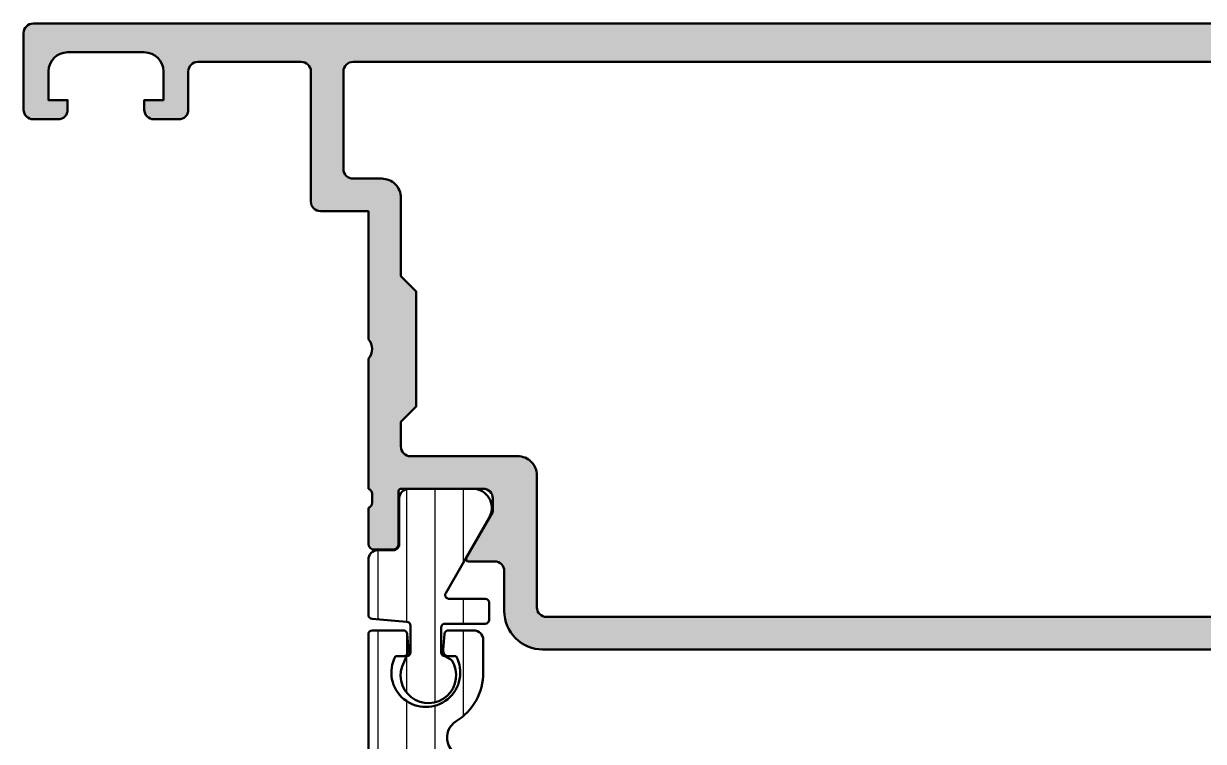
# Model space of a CAD drawing. Extents: x -20 to 105, y 0 to 75.
# Drawn here: x -20 to 41.6, y 37.5 to 75 of the extents above; entities that cross this region are included whole.
import ezdxf

# ---------------------------------------------------------------- set-up
doc = ezdxf.new("R2010")
doc.units = 0
for name, color, linetype, lineweight in [('0S-Alu contour', 7, 'Continuous', 50), ('0S-Alu hatch', 252, 'Continuous', 25), ('0S-Plastic contour', 254, 'Continuous', 50), ('0S-Plastic hatch', 253, 'Continuous', 25)]:
    doc.layers.add(name, color=color, linetype=linetype, lineweight=lineweight)
pattern_1 = [(90, (0, 0), (-1.4859, 0), [])]

# ---------------------------------------------------------------- blocks, each defined once
blk = doc.blocks.new('398590__E08FA17A_EB27_4737_A554_CD0F3A597307_')
at = {"layer": '0S-Alu hatch'}
h = blk.add_hatch(color=256, dxfattribs=at)
edge = h.paths.add_edge_path()
edge.add_arc((-19.50001526125166, 74.50001525669363), 0.4999847435391914, 89.99825125873622, 180.0069943259561)
edge.add_line((-20.00000000106545, 74.49995422154775), (-20.00000000106546, 70.50000000001017))
edge.add_arc((-19.49996948348713, 70.50003051757793), 0.500030518509589, 180.0034968421549, 269.9965031559837)
edge.add_line((-19.50000000107046, 69.9999999999996), (-18.19999694931265, 69.99999999999949))
edge.add_arc((-18.19996642986713, 70.49996948335254), 0.4999694842845453, 269.996502515699, 360.0069945406403)
edge.add_line((-17.6999969493081, 70.50003051850902), (-17.69999694930764, 71.00000000000028))
edge.add_line((-17.69999694930764, 71.00000000000028), (-18.69999694930764, 70.99999999999994))
edge.add_line((-18.69999694930764, 70.99999999999994), (-18.69999694930764, 72.49999999999972))
edge.add_ellipse((-17.69993187421023, 72.4999349249023), major_axis=(-1.000065077214663, 0), ratio=1, start_angle=270.0037282858357, end_angle=359.99627171418564, ccw=False)
edge.add_line((-17.6999969493081, 73.49999999999972), (-13.6999969493081, 73.49999999999994))
edge.add_ellipse((-13.70001368720577, 72.49998326210182), major_axis=(-1.000016738038197, 0), ratio=1, start_angle=180.0009589945736, end_angle=269.9990410051572, ccw=False)
edge.add_line((-12.69999694930765, 72.49999999999478), (-12.69999694930765, 70.99999999999983))
edge.add_line((-12.69999694930765, 70.99999999999983), (-13.69999694930764, 70.99999999999983))
edge.add_line((-13.69999694930764, 70.99999999999983), (-13.69999694930764, 70.49999999999972))
edge.add_arc((-13.19998621935204, 70.5000107299551), 0.5000107300707344, 180.0012295357285, 269.9987704640449)
edge.add_line((-13.19999694930764, 69.9999999999995), (-11.89999389755029, 69.99999999999983))
edge.add_arc((-11.89998357743935, 70.49998967988935), 0.4999896799960234, 269.9988173779896, 360.0011826222799)
edge.add_line((-11.39999389754984, 70.49999999999994), (-11.3999938975496, 72.49999999999994))
edge.add_ellipse((-10.89998573559215, 72.4999918380426), major_axis=(-0.5000081620240695, 0), ratio=1, start_angle=270.00093527614877, end_angle=359.99906472380104, ccw=False)
edge.add_line((-10.89999389754949, 73.00000000000006), (-5.499984742281625, 72.99999999999972))
edge.add_ellipse((-5.499969482555565, 72.50003051501766), major_axis=(-0.4999694852149334, 0), ratio=1, start_angle=179.993005459464, end_angle=270.00174874252485, ccw=False)
edge.add_line((-5.000000001066148, 72.49996947986196), (-5.000000001065458, 65.69967314111994))
edge.add_arc((-4.499991839107892, 65.69968130307728), 0.5000081620241832, 180.0009352761989, 269.9990647238382)
edge.add_line((-4.500000001065345, 65.19967314111972), (-2.000000001065458, 65.1996883999089))
edge.add_line((-2.000000001065458, 65.1996883999089), (-2.000000001065686, 58.50017020381478))
edge.add_ellipse((-2.525024220936886, 58.00016275935326), major_axis=(-0.7250226727270667, 0), ratio=1, start_angle=136.3989482371471, end_angle=223.6019249855712, ccw=False)
edge.add_line((-1.999992380707436, 57.50016331663999), (-2.000000001088963, 50.69998678688762))
edge.add_ellipse((-2.078836447632017, 50.43246619489451), major_axis=(-0.2788950563274239, 0), ratio=1, start_angle=178.8354106259013, end_angle=253.58012358050502, ccw=False)
edge.add_line((-1.799999001088978, 50.42679778689613), (-1.799999001089005, 49.97320378689611))
edge.add_ellipse((-2.078867096732172, 49.96754312741902), major_axis=(-0.2789255417371489, 0), ratio=1, start_angle=106.42459455535769, end_angle=181.1628700728925, ccw=False)
edge.add_line((-2.000000001088992, 49.69999978689609), (-2.000000001088992, 47.81998878688765))
edge.add_arc((-1.70000000108898, 47.81998878688763), 0.3000000000000114, 180, 269.9999999999919)
edge.add_line((-1.700000001089023, 47.51998878688762), (-0.7200256820461988, 47.51998878688762))
edge.add_arc((-0.7200256820461988, 47.81998878688762), 0.2999999999999936, 270, 360)
edge.add_line((-0.4200256820462052, 47.81998878688762), (-0.4200256820462159, 50.57998678688759))
edge.add_ellipse((-0.3000217773123875, 50.57998516947876), major_axis=(-0.120003904744728, 0), ratio=1, start_angle=270.0018642877281, end_angle=359.99922776940633, ccw=False)
edge.add_line((-0.3000256819945264, 50.69998907415996), (3.99999999893464, 50.70000762939418))
edge.add_ellipse((4.000010319045406, 50.20001794950517), major_axis=(-0.4999896799955118, 0), ratio=1, start_angle=179.9988173777202, end_angle=270.0011826219914, ccw=False)
edge.add_line((4.499999998934413, 50.20000762939456), (4.499999998934413, 49.49999542236383))
edge.add_line((4.499999998934413, 49.49999542236383), (3.11175537002795, 47.09548492431594))
edge.add_arc((3.238705965573572, 47.0387945377989), 0.1390332824644475, 155.9366245845963, 266.6097434881473)
edge.add_line((3.230484007723603, 46.90000457763624), (4.599999998933981, 46.9000045776367))
edge.add_ellipse((4.599999998934379, 46.40000457763631), major_axis=(-0.5000000000003979, 0), ratio=1, start_angle=180, end_angle=270.0000000000456, ccw=False)
edge.add_line((5.099999998934777, 46.40000457763631), (5.099999998934208, 44.30290475058342))
edge.add_arc((7.099999998934009, 44.30290475058355), 1.999999999999801, 180, 270.000000000009)
edge.add_line((7.099999998934322, 42.30290475058375), (70.7000030506914, 42.30290475058398))
edge.add_arc((70.70000305069209, 44.30290475058376), 1.999999999999765, 269.9999999999804, 360)
edge.add_line((72.70000305069186, 44.30290475058376), (72.70000305069198, 46.40000457763716))
edge.add_ellipse((73.20000305069179, 46.40000457763688), major_axis=(-0.4999999999998153, 0), ratio=1, start_angle=269.99999999999187, end_angle=360, ccw=False)
edge.add_line((73.20000305069186, 46.9000045776367), (74.5695343006928, 46.90000457763647))
edge.add_arc((74.5612975315046, 47.0388035337413), 0.1390431392857905, 273.3961299496473, 384.0575019781036)
edge.add_line((74.68826293838742, 47.09548492431639), (73.30001830948162, 49.4999954223635))
edge.add_line((73.30001830948162, 49.4999954223635), (73.3000183094814, 50.20000762940487))
edge.add_ellipse((73.80000305278746, 50.20002288958064), major_axis=(-0.4999847435389382, 0), ratio=1, start_angle=-90.00699432653408, end_angle=0.0017487408159126971, ccw=False)
edge.add_line((73.80006408793838, 50.70000762939418), (78.10003101896798, 50.69998678682028))
edge.add_ellipse((78.10002711433445, 50.57998516953539), major_axis=(-0.1200016173484096, 0), ratio=1, start_angle=180.0007722187945, end_angle=269.99813569994456, ccw=False)
edge.add_line((78.22002873167196, 50.57998678688847), (78.22002873167193, 47.81998878688761))
edge.add_arc((78.52002873167193, 47.81998878688762), 0.2999999999999932, 180, 270)
edge.add_line((78.52002873167193, 47.51998878688763), (79.50000305071475, 47.51998878688762))
edge.add_arc((79.50000305071472, 47.81998878688763), 0.3000000000000043, 270.0000000000054, 360)
edge.add_line((79.80000305071474, 47.81998878688763), (79.80000305071472, 49.69999978689609))
edge.add_ellipse((79.87887014635791, 49.96754312741904), major_axis=(-0.2789255417371639, 0), ratio=1, start_angle=-1.1628700728890067, end_angle=73.57540544464138, ccw=False)
edge.add_line((79.60000205071474, 49.97320378689611), (79.6000020507147, 50.42679778689613))
edge.add_ellipse((79.87883949722595, 50.43246619489386), major_axis=(-0.2788950562956273, 0), ratio=1, start_angle=-73.58012358050132, end_angle=1.1645893740972042, ccw=False)
edge.add_line((79.80000305069188, 50.69998678685646), (79.8000030506928, 59.50001525878866))
edge.add_arc((78.80000305057594, 59.50001525878845), 1.000000000116856, 0, 90.0008742648268)
edge.add_line((78.79998779177618, 60.50001525878889), (78.30000305069233, 60.50001525878844))
edge.add_line((78.30000305069233, 60.50001525878844), (78.30000305069233, 58.00001525878911))
edge.add_ellipse((77.29991565321897, 58.00010265625184), major_axis=(-1.000087401292189, 0), ratio=1, start_angle=90.0050138983188, end_angle=179.994992931788, ccw=False)
edge.add_line((77.30000316990127, 57.0000152587889), (75.99995434177674, 57.00001525878923))
edge.add_ellipse((76.00001313950527, 58.00007405651787), major_axis=(-1.000058799457126, 0), ratio=1, start_angle=0.0033686639744132663, end_angle=89.99663133638398, ccw=False)
edge.add_line((74.99995434177661, 58.00001525878685), (74.99995434177686, 65.0000152604502))
edge.add_ellipse((75.52492478252559, 65.49998366327699), major_axis=(-0.7249568038753024, 0), ratio=1, start_angle=-43.607853787457486, end_angle=43.60262178277708, ccw=False)
edge.add_line((74.9999999989343, 66.00000000206676), (74.99999999893453, 71.99999999999972))
edge.add_ellipse((76.00005492634745, 71.99994507258668), major_axis=(-1.000054928921345, 0), ratio=1, start_angle=270.003146936051, end_angle=359.9968530639975, ccw=False)
edge.add_line((75.9999999989351, 72.9999999999996), (77.30000305069257, 72.99999999999994))
edge.add_ellipse((77.29997722268484, 71.99997417199245), major_axis=(-1.000025828341028, 0), ratio=1, start_angle=180.0014797973691, end_angle=269.99852020238484, ccw=False)
edge.add_line((78.30000305069233, 71.99999999999588), (78.30000305069233, 70.49999999999972))
edge.add_line((78.30000305069233, 70.49999999999972), (78.89999389541867, 70.50000000000006))
edge.add_line((78.89999389541867, 70.50000000000006), (79.9999999989343, 71.60000610351534))
edge.add_line((79.9999999989343, 71.60000610351534), (79.99999999893475, 75.00000000000006))
edge.add_line((79.99999999893475, 75.00000000000006), (-19.5000000010709, 74.99999999999994))
edge = h.paths.add_edge_path()
edge.add_ellipse((-2.799996948841638, 72.5000030512919), major_axis=(-0.4999847419092231, 0), ratio=1, start_angle=-89.99825141757049, end_angle=0.0017485271769146493, ccw=False)
edge.add_line((-2.800012207636299, 72.99998779296828), (72.79995434177215, 72.99998779296862))
edge.add_ellipse((72.79998486121843, 72.50001830961645), major_axis=(-0.4999694842836674, 0), ratio=1, start_angle=179.9930054594119, end_angle=270.00349748438896, ccw=False)
edge.add_line((73.29995434177658, 72.49995727446031), (73.29995434177658, 56.80001068115178))
edge.add_arc((74.79995434177641, 56.80001068115178), 1.49999999999983, 180, 270.0000000000021)
edge.add_line((74.79995434177647, 55.30001068115194), (77.30000305069211, 55.30001068115206))
edge.add_ellipse((77.30000305069231, 54.80001068115225), major_axis=(-0.4999999999998082, 0), ratio=1, start_angle=180, end_angle=270.0000000000228, ccw=False)
edge.add_line((77.80000305069211, 54.80001068115228), (77.80000305069234, 52.90001068115222))
edge.add_ellipse((77.30000305069277, 52.90001068115222), major_axis=(-0.4999999999995737, 0), ratio=1, start_angle=89.99999999996419, end_angle=180, ccw=False)
edge.add_line((77.30000305069245, 52.40001068115265), (72.00001830948474, 52.40001068115231))
edge.add_arc((72.00001830948472, 51.40001068115239), 0.9999999999999147, 89.99999999999837, 179.9998349564778)
edge.add_line((71.00001830948895, 51.40001356172541), (71.00000305069182, 44.50287423300467))
edge.add_ellipse((70.49999231961976, 44.50291548324213), major_axis=(-0.5000107327735943, 0), ratio=1, start_angle=90.00122966388119, end_angle=179.9952731724382, ccw=False)
edge.add_line((70.50000305069182, 44.00290475058369), (7.299999998934481, 44.00290475058347))
edge.add_ellipse((7.300010730007471, 44.50291548324307), major_axis=(-0.5000107327747607, 0), ratio=1, start_angle=0.004726827407694145, end_angle=89.99877033601138, ccw=False)
edge.add_line((6.799999998934254, 44.50287423300659), (6.799984740153718, 51.4000106811509))
edge.add_arc((5.799986787309535, 51.40001272830812), 0.999997952846278, 359.9998827062908, 450.0001172940648)
edge.add_line((5.799984740146101, 52.40001068115231), (0.2000032597308206, 52.40001068115208))
edge.add_ellipse((0.2000032597305363, 52.90001068115237), major_axis=(-0.5000000000002843, 0), ratio=1, start_angle=0, end_angle=90.00000000003263, ccw=False)
edge.add_line((-0.2999967402697479, 52.9000106811522), (-0.2999967402698615, 54.20015538529475))
edge.add_line((-0.2999967402698615, 54.20015538529475), (0.5000076192927878, 55.00015974485751))
edge.add_line((0.5000076192927878, 55.00015974485751), (0.5000076192926742, 61.00016574321995))
edge.add_line((0.5000076192926742, 61.00016574321995), (-0.2999967402699752, 61.80017010278248))
edge.add_line((-0.2999967402699752, 61.80017010278248), (-0.2999818995431128, 65.89967640191001))
edge.add_arc((-1.29997005511278, 65.89967277858001), 0.9999881555762318, 0.0002076039762187, 90.00066666754309)
edge.add_line((-1.299981690518606, 66.89966093408854), (-2.799981690517924, 66.89966093408867))
edge.add_ellipse((-2.799992010628656, 67.39965061408492), major_axis=(-0.499989680102754, 0), ratio=1, start_angle=-0.0011826219716795094, end_angle=90.00118262198731, ccw=False)
edge.add_line((-3.299981690624903, 67.39966093419531), (-3.299981690518038, 72.4999877929794))
at = {"layer": '0S-Alu contour', "color": 7}
for points in [[(78.30000305069233, 71.99999999999588), (78.30000305069233, 70.49999999999972), (78.89999389541867, 70.50000000000006), (79.9999999989343, 71.60000610351534), (79.99999999893475, 75.00000000000006), (-19.5000000010709, 74.99999999999994)], [(-20.00000000106545, 74.49995422154775), (-20.00000000106546, 70.50000000001017)], [(-17.6999969493081, 73.49999999999972), (-13.6999969493081, 73.49999999999994)], [(-10.89999389754949, 73.00000000000006), (-5.499984742281625, 72.99999999999972)], [(-2.800012207636299, 72.99998779296828), (72.79995434177215, 72.99998779296862)], [(-17.6999969493081, 70.50003051850902), (-17.69999694930764, 71.00000000000028), (-18.69999694930764, 70.99999999999994), (-18.69999694930764, 72.49999999999972)], [(-12.69999694930765, 72.49999999999478), (-12.69999694930765, 70.99999999999983), (-13.69999694930764, 70.99999999999983), (-13.69999694930764, 70.49999999999972)], [(-11.39999389754984, 70.49999999999994), (-11.3999938975496, 72.49999999999994)], [(-5.000000001066148, 72.49996947986196), (-5.000000001065458, 65.69967314111994)], [(-3.299981690624903, 67.39966093419531), (-3.299981690518038, 72.4999877929794)], [(-19.50000000107046, 69.9999999999996), (-18.19999694931265, 69.99999999999949)], [(-13.19999694930764, 69.9999999999995), (-11.89999389755029, 69.99999999999983)], [(-1.299981690518606, 66.89966093408854), (-2.799981690517924, 66.89966093408867)], [(-0.2999967402697479, 52.9000106811522), (-0.2999967402698615, 54.20015538529475), (0.5000076192927878, 55.00015974485751), (0.5000076192926742, 61.00016574321995), (-0.2999967402699752, 61.80017010278248), (-0.2999818995431128, 65.89967640191001)], [(-4.500000001065345, 65.19967314111972), (-2.000000001065458, 65.1996883999089), (-2.000000001065686, 58.50017020381478)], [(-1.999992380707436, 57.50016331663999), (-2.000000001088963, 50.69998678688762)], [(5.799984740146101, 52.40001068115231), (0.2000032597308205, 52.40001068115208)], [(6.799999998934254, 44.50287423300659), (6.799984740153718, 51.4000106811509)], [(-0.4200256820462052, 47.81998878688762), (-0.4200256820462159, 50.57998678688759)], [(-0.3000256819945264, 50.69998907415996), (3.99999999893464, 50.70000762939418)], [(-1.799999001088978, 50.42679778689613), (-1.799999001089005, 49.97320378689611)], [(4.499999998934413, 50.20000762939456), (4.499999998934413, 49.49999542236383), (3.11175537002795, 47.09548492431594)], [(-2.000000001088992, 49.69999978689609), (-2.000000001088992, 47.81998878688765)], [(-1.700000001089023, 47.51998878688762), (-0.7200256820461988, 47.51998878688762)], [(3.230484007723603, 46.90000457763624), (4.599999998933981, 46.9000045776367)], [(5.099999998934777, 46.40000457763631), (5.099999998934208, 44.30290475058342)], [(70.50000305069182, 44.00290475058369), (7.299999998934481, 44.00290475058347)], [(7.099999998934322, 42.30290475058375), (70.7000030506914, 42.30290475058398)]]:
    blk.add_lwpolyline(points, dxfattribs=at)
for centre, radius, start, end in [((-19.50001526125166, 74.50001525669363), 0.4999847435391914, 89.99825125873622, 180.0069943259561), ((-19.49996948348713, 70.50003051757793), 0.500030518509589, 180.0034968421549, 269.9965031559837), ((-18.19996642986713, 70.49996948335254), 0.4999694842845453, 269.996502515699, 0.0069945406403398), ((-13.19998621935204, 70.5000107299551), 0.5000107300707344, 180.0012295357285, 269.9987704640449), ((-11.89998357743935, 70.49998967988935), 0.4999896799960234, 269.9988173779896, 0.0011826222798784), ((-1.29997005511278, 65.89967277858001), 0.9999881555762318, 0.0002076039762187, 90.00066666754309), ((-4.499991839107892, 65.69968130307728), 0.5000081620241832, 180.0009352761989, 269.9990647238382), ((5.799986787309535, 51.40001272830812), 0.999997952846278, 359.9998827062908, 90.00011729406486), ((-1.70000000108898, 47.81998878688763), 0.3000000000000114, 180, 269.9999999999919), ((-0.7200256820461988, 47.81998878688762), 0.2999999999999936, 270, 0), ((3.238705965573572, 47.0387945377989), 0.1390332824644475, 155.9366245845963, 266.6097434881473), ((7.099999998934009, 44.30290475058355), 1.999999999999801, 180, 270.000000000009)]:
    blk.add_arc(centre, radius, start, end, dxfattribs=at)
at = {"layer": '0S-Alu contour', "color": 7, "extrusion": (0, 0, -1)}
for centre, radius, start, end in [((17.69993187421023, 72.4999349249023), 1.000065077214663, 0.003728285814337, 89.99627171416435), ((13.70001368720577, 72.49998326210182), 1.000016738038197, 90.00095899484279, 179.9990410054264), ((10.89998573559215, 72.4999918380426), 0.5000081620240695, 0.0009352761989486, 89.99906472385123), ((5.499969482555565, 72.50003051501766), 0.4999694852149334, 89.99825125747515, 180.0069945405361), ((2.799996948841638, 72.5000030512919), 0.4999847419092231, 359.9982514728231, 89.99825141757054), ((2.799992010628656, 67.39965061408492), 0.499989680102754, 269.9988173780127, 0.0011826219716948), ((2.525024220936886, 58.00016275935326), 0.7250226727270667, 136.3980750144288, 223.601051762853), ((-0.2000032597305363, 52.90001068115237), 0.5000000000002843, 269.9999999999674, 0), ((2.078836447632017, 50.43246619489451), 0.2788950563274239, 106.419876419495, 181.1645893740988), ((0.3000217773123875, 50.57998516947876), 0.120003904744728, 0.0007722305936702, 89.99813571227189), ((-4.000010319045406, 50.20001794950517), 0.4999896799955118, 89.9988173780086, 180.0011826222798), ((2.078867096732172, 49.96754312741902), 0.2789255417371489, 178.8371299271075, 253.5754054446423), ((-4.599999998934379, 46.40000457763631), 0.5000000000003979, 89.9999999999544, 180), ((-7.300010730007471, 44.50291548324307), 0.5000107327747607, 270.0012296639886, 359.9952731725923)]:
    blk.add_arc(centre, radius, start, end, dxfattribs=at)
blk = doc.blocks.new('284687__242F70B6_F60D_4CBF_B4D3_443BAB395ADE___CB50F562_DA19_4BEA_AFE1_19318B6E04A0_')
at = {"layer": '0S-Plastic hatch'}
h = blk.add_hatch(dxfattribs=at)
h.set_pattern_fill('ANSI31', color=256, scale=0.4680000000000001, angle=45, style=0)
h.set_pattern_definition(pattern_1)
edge = h.paths.add_edge_path()
edge.add_line((-2.000003051865917, 46.99000289568645), (-2.000003051865917, 44.1074972499345))
edge.add_arc((-1.79959904061792, 44.10788902367873), 0.2004043941907311, 180.1120085038914, 269.8836202750908)
edge.add_line((-1.800006103623729, 43.90748504290324), (-3.0518659173e-06, 43.74998382220012))
edge.add_ellipse((-0.000407309311601, 43.54958264677072), major_axis=(-0.2004015831713085, 0), ratio=1, start_angle=180.1112080115199, end_angle=269.88442076745747, ccw=False)
edge.add_line((0.1999938963762702, 43.54997161516886), (0.1999938963762702, 42.14997581133586))
edge.add_ellipse((-0.000410093819371, 42.15036757941031), major_axis=(-0.2004043731273318, 0), ratio=1, start_angle=90.11419246348783, end_angle=179.8879931053385, ccw=False)
edge.add_line((-1.06812604485e-05, 41.94996360430461), (-0.1305226297518516, 41.65958557500204))
edge.add_arc((1.136334626342133, 40.95033785045417), 1.451881414611512, 150.7577962396825, 392.9269028077074)
edge.add_line((2.354992675673116, 41.73953503804111), (1.999996948134082, 41.94996360430461))
edge.add_ellipse((2.000393539969479, 42.15036475879438), major_axis=(-0.200401546914977, 0), ratio=1, start_angle=0.11120204489219532, end_angle=89.8866123862843, ccw=False)
edge.add_line((1.799992370497363, 42.14997581133586), (1.799992370497363, 43.44999602923137))
edge.add_ellipse((2.000354535174949, 43.44961552555843), major_axis=(-0.200362525980616, 0), ratio=1, start_angle=270.1044375530914, end_angle=359.89119089237767, ccw=False)
edge.add_line((1.999989318739551, 43.64997771868449), (4.099987792860659, 43.64997771868449))
edge.add_arc((4.099591201025248, 43.85037887317426), 0.2004015469149805, 270.1133876137198, 359.8887979551078)
edge.add_line((4.299992370497363, 43.84998992571573), (4.299992370497363, 44.74998382220012))
edge.add_arc((4.09957024690297, 44.7495739214186), 0.2004225427558994, 0.1171804371410508, 89.88063399403912)
edge.add_line((4.099987792860645, 44.94999602923137), (2.212422649978421, 44.94999602923137))
edge.add_ellipse((2.212422649978418, 45.14999602923137), major_axis=(-0.2000000000000028, 0), ratio=1, start_angle=-29.879840183826104, end_angle=90.00000000000068, ccw=False)
edge.add_line((2.039008231826812, 45.24963256659162), (4.28547844623354, 49.15954689568645))
edge.add_arc((3.444225797242197, 49.7001818209636), 0.9999960709244813, 327.2729839001592, 441.8183919481002)
edge.add_line((3.586536446233552, 50.68999989568645), (0.1099949481338029, 50.69000000127232))
edge.add_arc((0.1099923085087227, 50.1900040238337), 0.4999959774455833, 89.9996975188133, 180.0003024817733)
edge.add_line((-0.3900036689298929, 50.1900013842035), (-0.3896717242719916, 47.79004449509949))
edge.add_ellipse((-0.6896717214024419, 47.79000300127232), major_axis=(-0.3000000000000131, 0), ratio=1, start_angle=90.00000746561938, end_angle=180.0079247372928, ccw=False)
edge.add_line((-0.6896716823125502, 47.49000300127231), (-1.500003117015722, 47.49000289568644))
edge.add_arc((-1.500003051865917, 46.99000289568645), 0.5, 90.00000746561778, 180)
at = {"layer": '0S-Plastic contour', "color": 7}
for points in [[(3.586536446233552, 50.68999989568645), (0.1099949481338029, 50.69000000127232)], [(-0.3900036689298929, 50.1900013842035), (-0.3896717242719916, 47.79004449509949)], [(2.039008231826812, 45.24963256659162), (4.28547844623354, 49.15954689568645)], [(-0.6896716823125502, 47.49000300127231), (-1.500003117015722, 47.49000289568644)], [(-2.000003051865917, 46.99000289568645), (-2.000003051865917, 44.1074972499345)], [(4.099987792860645, 44.94999602923137), (2.212422649978421, 44.94999602923137)], [(4.299992370497363, 43.84998992571573), (4.299992370497363, 44.74998382220012)], [(-1.800006103623729, 43.90748504290324), (-3.0518659173e-06, 43.74998382220012)], [(0.1999938963762702, 43.54997161516886), (0.1999938963762702, 42.14997581133586)], [(1.799992370497363, 42.14997581133586), (1.799992370497363, 43.44999602923137)], [(1.999989318739551, 43.64997771868449), (4.099987792860659, 43.64997771868449)], [(-1.06812604485e-05, 41.94996360430461), (-0.1305226297518516, 41.65958557500204)], [(2.354992675673116, 41.73953503804111), (1.999996948134082, 41.94996360430461)]]:
    blk.add_lwpolyline(points, dxfattribs=at)
for centre, radius, start, end in [((0.1099923085087227, 50.1900040238337), 0.4999959774455833, 89.9996975188133, 180.0003024817733), ((3.444225797242197, 49.7001818209636), 0.9999960709244813, 327.2729839001592, 81.81839194810021), ((-1.500003051865917, 46.99000289568645), 0.5, 90.00000746561778, 180), ((4.09957024690297, 44.7495739214186), 0.2004225427558994, 0.1171804371410508, 89.88063399403912), ((-1.79959904061792, 44.10788902367873), 0.2004043941907311, 180.1120085038914, 269.8836202750908), ((4.099591201025248, 43.85037887317426), 0.2004015469149805, 270.1133876137198, 359.8887979551078), ((1.136334626342133, 40.95033785045417), 1.451881414611512, 150.7577962396825, 32.92690280770743)]:
    blk.add_arc(centre, radius, start, end, dxfattribs=at)
at = {"layer": '0S-Plastic contour', "color": 7, "extrusion": (0, 0, -1)}
for centre, radius, start, end in [((0.6896717214024419, 47.79000300127232), 0.3000000000000131, 179.9920752627072, 269.9999925343806), ((-2.212422649978418, 45.14999602923137), 0.2000000000000028, 269.9999999999993, 29.87984018382611), ((0.000407309311601, 43.54958264677072), 0.2004015831713085, 90.11557923254252, 179.8887919884801), ((-2.000354535174949, 43.44961552555843), 0.200362525980616, 0.1088091076223094, 89.89556244690863), ((0.000410093819371, 42.15036757941031), 0.2004043731273318, 180.1120068946615, 269.8858075365122), ((-2.000393539969479, 42.15036475879438), 0.200401546914977, 270.1133876137157, 359.8887979551078)]:
    blk.add_arc(centre, radius, start, end, dxfattribs=at)
blk = doc.blocks.new('284687__F8D7EDC8_A32F_4865_925D_2790CC358569___A34AB32E_BAE3_4CE8_AA3D_A46C2601AB88_')
at = {"layer": '0S-Plastic hatch'}
h = blk.add_hatch(dxfattribs=at)
h.set_pattern_fill('ANSI31', color=256, scale=0.4680000000000001, angle=45, style=0)
h.set_pattern_definition(pattern_1)
edge = h.paths.add_edge_path()
edge.add_line((-2.000000000106524, 43.09995569775606), (-2.000000000106524, 14.40999405511232))
edge.add_arc((-1.500003051866315, 14.40999405511232), 0.4999969482402065, 180, 269.9999925343822)
edge.add_line((-1.500003117015723, 13.90999710687212), (-0.6896716823125502, 13.90999700128626))
edge.add_ellipse((-0.6896717214024245, 13.60999700128626), major_axis=(-0.2999999999999962, 0), ratio=1, start_angle=179.9920752627074, end_angle=269.9999925343839, ccw=False)
edge.add_line((-0.3896717242719916, 13.60995550745896), (-0.3900036689298929, 11.20999861834995))
edge.add_arc((0.1099923085087227, 11.20999597872487), 0.4999959774455904, 179.9996975182267, 270.0003024811867)
edge.add_line((0.1099949481338029, 10.71000000128624), (3.586536446233552, 10.71000010687211))
edge.add_arc((3.444225797242197, 11.69981818159496), 0.9999960709244767, 278.1816080518998, 392.7270160998411)
edge.add_line((4.28547844623354, 12.24045310687212), (2.966470058031688, 14.53614782125258))
edge.add_ellipse((3.400006103410684, 14.78523916465319), major_axis=(-0.4999999999999817, 0), ratio=1, start_angle=0, end_angle=29.879840183825024, ccw=False)
edge.add_line((2.900006103410703, 14.78523916465319), (2.900006103410703, 14.99996490627489))
edge.add_ellipse((3.100006103410701, 14.99996490627492), major_axis=(-0.1999999999999984, 0), ratio=1, start_angle=270.0000000000028, end_angle=360, ccw=False)
edge.add_line((3.100006103410692, 15.19996490627492), (20.00000915516841, 15.19996490627495))
edge.add_arc((20.00000915516841, 15.59995880275931), 0.3999938964843608, 270, 450)
edge.add_line((20.00000915516841, 15.99995269924367), (10.89999084462147, 15.99995241138312))
edge.add_ellipse((10.8999908446216, 16.29995241138309), major_axis=(-0.2999999999999687, 0), ratio=1, start_angle=0, end_angle=89.99999999997527, ccw=False)
edge.add_line((10.59999084462163, 16.29995241138309), (10.59999084462163, 16.49995241138308))
edge.add_arc((10.29999542225835, 16.49995241138296), 0.2999954223632812, 0, 180)
edge.add_line((9.999999999895067, 16.49995241138296), (9.999999999895067, 16.29995241138317))
edge.add_ellipse((9.699999999894885, 16.29995241138311), major_axis=(-0.3000000000001801, 0), ratio=1, start_angle=90.00000000001052, end_angle=180, ccw=False)
edge.add_line((9.69999999989494, 15.99995241138293), (6.199990844621481, 15.99995269924378))
edge.add_ellipse((6.199990844621625, 16.29995269924371), major_axis=(-0.2999999999999296, 0), ratio=1, start_angle=0, end_angle=89.99999999997249, ccw=False)
edge.add_line((5.899990844621697, 16.29995269924371), (5.899990844621697, 16.49995269924371))
edge.add_arc((5.599995422258416, 16.49995269924359), 0.2999954223632812, 0, 180)
edge.add_line((5.299999999895135, 16.49995269924359), (5.299999999895135, 16.29995269924379))
edge.add_ellipse((4.999999999894952, 16.29995269924374), major_axis=(-0.3000000000001828, 0), ratio=1, start_angle=90.00000000001103, end_angle=180, ccw=False)
edge.add_line((4.99999999989501, 15.99995269924356), (2.47378234852789, 15.99995269924366))
edge.add_line((2.47378234852789, 15.99995269924366), (0.3000793455983057, 17.25468444683833))
edge.add_ellipse((0.8000856213168894, 18.12079276037376), major_axis=(-1.000074940458542, 0), ratio=1, start_angle=0.0011141101646217066, end_angle=60.00206363610721, ccw=False)
edge.add_line((-0.1999893189525892, 18.12077331402596), (-0.2000019290075556, 34.89997603217459))
edge.add_ellipse((0.799998070991835, 34.8999771133063), major_axis=(-0.9999999999999749, 0), ratio=1, start_angle=-89.9999999999958, end_angle=6.194420529936906e-05, ccw=False)
edge.add_line((0.7999980709917625, 35.89997711330628), (4.99999999989501, 35.89997711330605))
edge.add_ellipse((4.999999999895073, 35.59997711330605), major_axis=(-0.3000000000000043, 0), ratio=1, start_angle=180, end_angle=270.00000000001205, ccw=False)
edge.add_line((5.299999999895078, 35.59997711330604), (5.299999999895078, 35.39997711330618))
edge.add_arc((5.599995422258359, 35.39997711330617), 0.2999954223632812, 180, 360)
edge.add_line((5.89999084462164, 35.39997711330617), (5.89999084462164, 35.59997711330619))
edge.add_ellipse((6.199990844621659, 35.59997711330618), major_axis=(-0.3000000000000184, 0), ratio=1, start_angle=270.0000000000041, end_angle=360, ccw=False)
edge.add_line((6.199990844621638, 35.8999771133062), (9.699999999895013, 35.89997711330618))
edge.add_ellipse((9.699999999895011, 35.59997711330618), major_axis=(-0.2999999999999971, 0), ratio=1, start_angle=180, end_angle=269.99999999999966, ccw=False)
edge.add_line((9.99999999989501, 35.59997711330618), (9.99999999989501, 35.39997682544554))
edge.add_arc((10.29999542225829, 35.39997682544554), 0.2999954223632812, 180, 360)
edge.add_line((10.59999084462157, 35.39997682544554), (10.59999084462157, 35.5999771133062))
edge.add_ellipse((10.89999084462156, 35.59997711330618), major_axis=(-0.2999999999999954, 0), ratio=1, start_angle=269.99999999999693, end_angle=360, ccw=False)
edge.add_line((10.89999084462158, 35.89997711330618), (20.00000915516841, 35.89997711330609))
edge.add_arc((20.00000915516841, 36.2999710097905), 0.3999938964844105, 270, 450)
edge.add_line((20.00000915516841, 36.69996490627492), (3.107186997831433, 36.69996490627492))
edge.add_ellipse((3.107186997831455, 37.69996490627489), major_axis=(-0.9999999999999644, 0), ratio=1, start_angle=-58.2116693563911, end_angle=89.9999999999988, ccw=False)
edge.add_arc((1.000056245684703, 41.09996490529822), 3.000000000000198, 301.788330643613, 360.0039970867418)
edge.add_line((4.000056238384729, 41.10017419227045), (3.999996948137379, 42.79995269924358))
edge.add_arc((3.49999694813718, 42.79995269924356), 0.500000000000199, 0, 90.00000000000325)
edge.add_line((3.499996948137152, 43.29995269924376), (2.173981576652707, 43.2999526992437))
edge.add_arc((2.173981576652707, 43.09995269924377), 0.1999999999999177, 90, 174.9998434473589)
edge.add_line((1.97474268466334, 43.11738439218555), (1.901138610149814, 42.27611244568772))
edge.add_arc((2.199996948134042, 42.24996490627505), 0.300000000000054, 174.9998434473598, 270.0000000000053)
edge.add_line((2.19999694813407, 41.949964906275), (2.586719410423881, 41.94996490627492))
edge.add_ellipse((1.000056245684902, 41.09996490529824), major_axis=(-1.799999999999962, 0), ratio=1, start_angle=-28.17864277579929, end_angle=208.1786427757992, ccw=False)
edge.add_line((-0.5866069190540771, 41.94996490627492), (-0.2000030518658491, 41.94996490627503))
edge.add_arc((-0.2000030518657923, 42.24996490627506), 0.3000000000000267, 269.9999999999891, 365.000156552642)
edge.add_line((0.0988552861184075, 42.27611244568774), (0.0252512116049388, 43.11738439218546))
edge.add_arc((-0.1739876803846414, 43.09995269924357), 0.2000000000001449, 5.000156552670191, 90)
edge.add_line((-0.1739876803846414, 43.29995269924372), (-1.800003051865814, 43.29995269924372))
edge.add_arc((-1.800003051865871, 43.09995575100305), 0.1999969482406598, 89.99999999998371, 179.9999847272327)
at = {"layer": '0S-Plastic contour', "color": 7}
for points in [[(-0.1739876803846414, 43.29995269924372), (-1.800003051865814, 43.29995269924372)], [(3.499996948137152, 43.29995269924376), (2.173981576652707, 43.2999526992437)], [(-2.000000000106524, 43.09995569775606), (-2.000000000106524, 14.40999405511232)], [(0.0988552861184075, 42.27611244568774), (0.0252512116049388, 43.11738439218546)], [(1.97474268466334, 43.11738439218555), (1.901138610149814, 42.27611244568772)], [(4.000056238384729, 41.10017419227045), (3.999996948137379, 42.79995269924358)], [(-0.5866069190540771, 41.94996490627492), (-0.2000030518658491, 41.94996490627503)], [(2.19999694813407, 41.949964906275), (2.586719410423881, 41.94996490627492)], [(20.00000915516841, 36.69996490627492), (3.107186997831433, 36.69996490627492)], [(0.7999980709917625, 35.89997711330628), (4.99999999989501, 35.89997711330605)], [(6.199990844621638, 35.8999771133062), (9.699999999895013, 35.89997711330618)], [(10.89999084462158, 35.89997711330618), (20.00000915516841, 35.89997711330609)], [(5.299999999895078, 35.59997711330604), (5.299999999895078, 35.39997711330618)], [(5.89999084462164, 35.39997711330617), (5.89999084462164, 35.59997711330619)], [(9.99999999989501, 35.59997711330618), (9.99999999989501, 35.39997682544554)], [(10.59999084462157, 35.39997682544554), (10.59999084462157, 35.5999771133062)], [(-0.1999893189525892, 18.12077331402596), (-0.2000019290075556, 34.89997603217459)], [(4.99999999989501, 15.99995269924356), (2.47378234852789, 15.99995269924366), (0.3000793455983057, 17.25468444683833)], [(5.299999999895135, 16.49995269924359), (5.299999999895135, 16.29995269924379)], [(5.899990844621697, 16.29995269924371), (5.899990844621697, 16.49995269924371)], [(9.999999999895067, 16.49995241138296), (9.999999999895067, 16.29995241138317)], [(10.59999084462163, 16.29995241138309), (10.59999084462163, 16.49995241138308)], [(9.69999999989494, 15.99995241138293), (6.199990844621481, 15.99995269924378)], [(20.00000915516841, 15.99995269924367), (10.89999084462147, 15.99995241138312)], [(2.900006103410703, 14.78523916465319), (2.900006103410703, 14.99996490627489)], [(3.100006103410692, 15.19996490627492), (20.00000915516841, 15.19996490627495)], [(4.28547844623354, 12.24045310687212), (2.966470058031688, 14.53614782125258)], [(-1.500003117015723, 13.90999710687212), (-0.6896716823125502, 13.90999700128626)], [(-0.3896717242719916, 13.60995550745896), (-0.3900036689298929, 11.20999861834995)], [(0.1099949481338029, 10.71000000128624), (3.586536446233552, 10.71000010687211)]]:
    blk.add_lwpolyline(points, dxfattribs=at)
for centre, radius, start, end in [((-1.800003051865871, 43.09995575100305), 0.1999969482406598, 89.99999999998371, 179.9999847272327), ((-0.1739876803846414, 43.09995269924357), 0.2000000000001449, 5.000156552670191, 90), ((2.173981576652707, 43.09995269924377), 0.1999999999999177, 90, 174.9998434473589), ((3.49999694813718, 42.79995269924356), 0.500000000000199, 0, 90.00000000000325), ((-0.2000030518657923, 42.24996490627506), 0.3000000000000267, 269.9999999999891, 5.000156552642019), ((2.199996948134042, 42.24996490627505), 0.300000000000054, 174.9998434473598, 270.0000000000053), ((1.000056245684703, 41.09996490529822), 3.000000000000198, 301.788330643613, 0.0039970867418171), ((20.00000915516841, 36.2999710097905), 0.3999938964844105, 270, 90), ((5.599995422258359, 35.39997711330617), 0.2999954223632812, 180, 0), ((10.29999542225829, 35.39997682544554), 0.2999954223632812, 180, 0), ((5.599995422258416, 16.49995269924359), 0.2999954223632812, 0, 180), ((10.29999542225835, 16.49995241138296), 0.2999954223632812, 0, 180), ((20.00000915516841, 15.59995880275931), 0.3999938964843608, 270, 90), ((-1.500003051866315, 14.40999405511232), 0.4999969482402065, 180, 269.9999925343822), ((3.444225797242197, 11.69981818159496), 0.9999960709244767, 278.1816080518998, 32.72701609984105), ((0.1099923085087227, 11.20999597872487), 0.4999959774455904, 179.9996975182267, 270.0003024811867)]:
    blk.add_arc(centre, radius, start, end, dxfattribs=at)
at = {"layer": '0S-Plastic contour', "color": 7, "extrusion": (0, 0, -1)}
for centre, radius, start, end in [((-1.000056245684902, 41.09996490529824), 1.799999999999962, 151.8213572242008, 28.1786427757992), ((-3.107186997831455, 37.69996490627489), 0.9999999999999644, 270.0000000000012, 58.21166935639126), ((-0.799998070991835, 34.8999771133063), 0.9999999999999749, 359.9999380557947, 89.99999999999582), ((-4.999999999895073, 35.59997711330605), 0.3000000000000043, 89.99999999998796, 180), ((-6.199990844621659, 35.59997711330618), 0.3000000000000185, 0, 89.99999999999594), ((-9.699999999895011, 35.59997711330618), 0.2999999999999971, 90.00000000000033, 180), ((-10.89999084462156, 35.59997711330618), 0.2999999999999954, 0, 90.00000000000306), ((-0.8000856213168894, 18.12079276037376), 1.000074940458542, 299.9979363638928, 359.9988858898354), ((-4.999999999894952, 16.29995269924374), 0.3000000000001828, 180, 269.999999999989), ((-6.199990844621625, 16.29995269924371), 0.2999999999999296, 270.0000000000275, 0), ((-9.699999999894885, 16.29995241138311), 0.3000000000001801, 180, 269.9999999999895), ((-10.8999908446216, 16.29995241138309), 0.2999999999999687, 270.0000000000247, 0), ((-3.100006103410701, 14.99996490627492), 0.1999999999999984, 0, 89.99999999999721), ((-3.400006103410684, 14.78523916465319), 0.4999999999999817, 330.120159816175, 0), ((0.6896717214024245, 13.60999700128626), 0.2999999999999962, 90.00000746561606, 180.0079247372927)]:
    blk.add_arc(centre, radius, start, end, dxfattribs=at)
blk = doc.blocks.new('381970__B5CAB59F_FF72_4EBD_B1AE_01EACCDD8825_')
at = {"layer": '0S-Alu contour', "color": 7}
blk.add_blockref('398590__E08FA17A_EB27_4737_A554_CD0F3A597307_', (0, 0), dxfattribs=at)
at = {"layer": '0S-Plastic contour', "color": 7}
for name in ['284687__242F70B6_F60D_4CBF_B4D3_443BAB395ADE___CB50F562_DA19_4BEA_AFE1_19318B6E04A0_', '284687__F8D7EDC8_A32F_4865_925D_2790CC358569___A34AB32E_BAE3_4CE8_AA3D_A46C2601AB88_']:
    blk.add_blockref(name, (0, 0), dxfattribs=at)

msp = doc.modelspace()

# ---------------------------------------------------------------- block references
at = {"layer": '0S-Alu contour', "color": 7}
msp.add_blockref('381970__B5CAB59F_FF72_4EBD_B1AE_01EACCDD8825_', (0, 0), dxfattribs=at)

doc.saveas('drawing.dxf')
